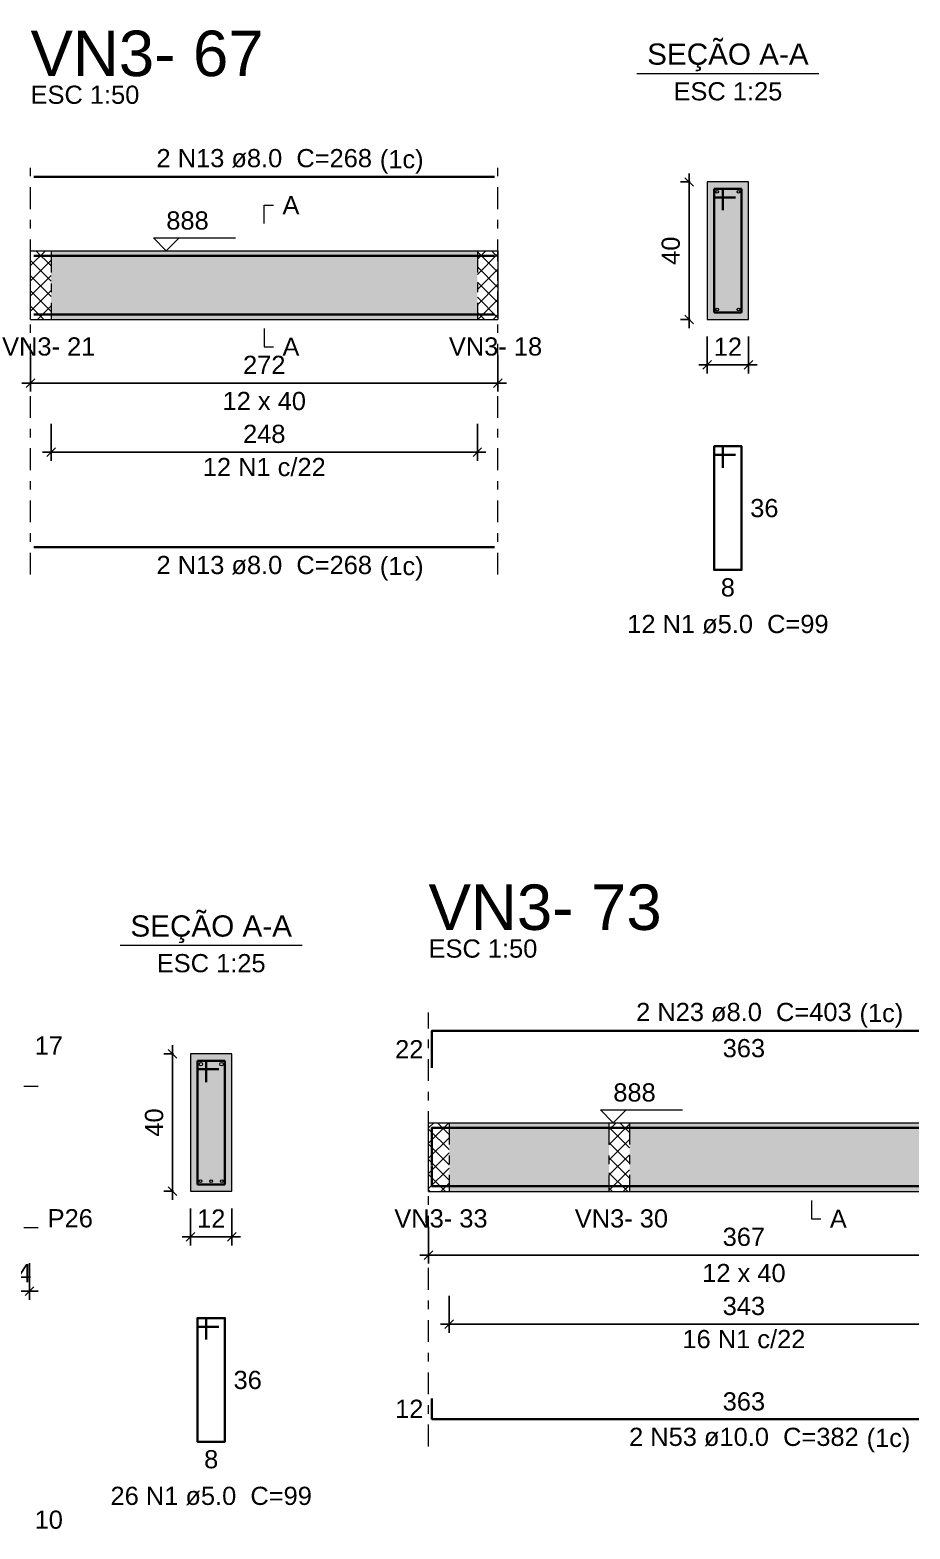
# Model space of a CAD drawing. Header units: millimetres. Extents: x -8 to 605, y -494 to 220.
# Drawn here: x 532.1 to 542.35, y -453.99 to -436.54 of the extents above; entities that cross this region are included whole.
import ezdxf

# ---------------------------------------------------------------- set-up
doc = ezdxf.new("R2010")
doc.units = ezdxf.units.MM
doc.header["$MEASUREMENT"] = 0
doc.linetypes.add('DASHDOT', pattern=[2.54, 1.27, -0.635, 0, -0.635])
doc.linetypes.add('NULL', pattern=[0])
for name, color, linetype, lineweight in [('Descrição da armadura', 7, 'Continuous', 0), ('DT-Barras na forma', 7, 'Continuous', 30), ('DT-Barras no corte', 5, 'Continuous', 5), ('DT-Barras rebatidas', 7, 'Continuous', 30), ('DT-Cotas', 7, 'Continuous', 5), ('DT-Forma', 5, 'Continuous', 5), ('DT-Hachura forma vigas', 252, 'Continuous', 5), ('DT-Hachura intersecção vigas', 9, 'Continuous', 5), ('DT-Hachura seção vigas', 252, 'Continuous', 5), ('DT-Pontilhado', 9, 'DASHDOT', 5), ('DT-Textos', 7, 'Continuous', 5), ('DT-Título', 5, 'Continuous', 20), ('Textos armaduras', 7, 'Continuous', 0)]:
    doc.layers.add(name, color=color, linetype=linetype, lineweight=lineweight)
doc.styles.add('Arial', font='arial.ttf')
doc.dimstyles.new('UM_25.000000', dxfattribs={"dimtxt": 0.18, "dimasz": 0.1, "dimexe": 0.1, "dimexo": 0.2, "dimgap": 0, "dimtad": 1, "dimtih": 1, "dimtoh": 1, "dimdec": 1, "dimlfac": 25, "dimzin": 0, "dimdsep": 46, "dimtxsty": 'Standard', "dimcen": 0.09, "dimdle": 0.1, "dimadec": 1, "dimazin": 2, "dimtfac": 1, "dimtdec": 4, "dimtofl": 0, "dimtmove": 0, "dimatfit": 3, "dimfxl": 1, "dimtolj": 1, "dimarcsym": 0})
doc.dimstyles.new('UM_50.000000', dxfattribs={"dimtxt": 0.18, "dimasz": 0.1, "dimexe": 0.1, "dimexo": 0.2, "dimgap": 0, "dimtad": 1, "dimtih": 1, "dimtoh": 1, "dimdec": 1, "dimlfac": 50, "dimzin": 0, "dimdsep": 46, "dimtxsty": 'Standard', "dimcen": 0.09, "dimdle": 0.1, "dimadec": 1, "dimazin": 2, "dimtfac": 1, "dimtdec": 4, "dimtofl": 0, "dimtmove": 0, "dimatfit": 3, "dimfxl": 1, "dimtolj": 1, "dimarcsym": 0})
pattern_1 = [(45, (491.48074, -487.50912), (-0.08838835, 0.08838835), []), (135, (491.48074, -487.50912), (-0.08838835, -0.08838835), [])]

# ---------------------------------------------------------------- blocks, each defined once
blk = doc.blocks.new('_Oblique')
at = {"color": 0, "linetype": 'ByBlock', "lineweight": -2}
blk.add_line((-0.5, -0.5), (0.5, 0.5), dxfattribs=at)
blk = doc.blocks.new('*D5066')
at = {"layer": 'Defpoints', "color": 0, "transparency": 16777216}
for p in [(532.11, -440.117), (537.55, -440.117), (537.55, -440.646)]:
    blk.add_point(p, dxfattribs=at)
at = {"layer": 'DT-Cotas', "color": 0, "lineweight": -2, "transparency": 16777216}
for p, q in [((532.11, -440.317), (532.11, -440.746)), ((537.55, -440.317), (537.55, -440.746)), ((532.01, -440.646), (537.65, -440.646))]:
    blk.add_line(p, q, dxfattribs=at)
at = {"layer": 'DT-Cotas', "color": 0, "lineweight": -2, "transparency": 16777216, "xscale": 0.1, "yscale": 0.1, "zscale": 0.1, "rotation": 180}
blk.add_blockref('_Oblique', (532.11, -440.646), dxfattribs=at)
at = {"layer": 'DT-Cotas', "color": 0, "lineweight": -2, "transparency": 16777216, "xscale": 0.1, "yscale": 0.1, "zscale": 0.1}
blk.add_blockref('_Oblique', (537.55, -440.646), dxfattribs=at)
at = {"layer": 'DT-Cotas', "color": 7, "transparency": 16777216, "insert": (534.83, -440.434), "char_height": 0.2118, "attachment_point": 5, "rotation": 0.0057, "style": 'Arial'}
blk.add_mtext('\\A1;272', dxfattribs=at)
blk = doc.blocks.new('*D5067')
at = {"layer": 'Defpoints', "color": 0, "transparency": 16777216}
for p in [(539.774, -438.305), (539.986, -438.305), (539.986, -439.905)]:
    blk.add_point(p, dxfattribs=at)
at = {"layer": 'DT-Cotas', "color": 0, "lineweight": -2, "transparency": 16777216}
for p, q in [((539.774, -440.005), (539.774, -438.205)), ((539.786, -438.305), (539.674, -438.305)), ((539.786, -439.905), (539.674, -439.905))]:
    blk.add_line(p, q, dxfattribs=at)
at = {"layer": 'DT-Cotas', "color": 0, "lineweight": -2, "transparency": 16777216, "xscale": 0.1, "yscale": 0.1, "zscale": 0.1}
for p, rotation in [((539.774, -438.305), 90), ((539.774, -439.905), 270)]:
    blk.add_blockref('_Oblique', p, dxfattribs=dict(at, rotation=rotation))
at = {"layer": 'DT-Cotas', "color": 7, "transparency": 16777216, "insert": (539.562, -439.105), "char_height": 0.2118, "attachment_point": 5, "rotation": 90, "style": 'Arial'}
blk.add_mtext('\\A1;40', dxfattribs=at)
blk = doc.blocks.new('*D5068')
at = {"layer": 'Defpoints', "color": 0, "transparency": 16777216}
for p in [(539.986, -439.905), (540.466, -439.905), (540.466, -440.434)]:
    blk.add_point(p, dxfattribs=at)
at = {"layer": 'DT-Cotas', "color": 0, "lineweight": -2, "transparency": 16777216}
for p, q in [((539.986, -440.105), (539.986, -440.534)), ((540.466, -440.105), (540.466, -440.534)), ((539.886, -440.434), (540.566, -440.434))]:
    blk.add_line(p, q, dxfattribs=at)
at = {"layer": 'DT-Cotas', "color": 0, "lineweight": -2, "transparency": 16777216, "xscale": 0.1, "yscale": 0.1, "zscale": 0.1, "rotation": 180}
blk.add_blockref('_Oblique', (539.986, -440.434), dxfattribs=at)
at = {"layer": 'DT-Cotas', "color": 0, "lineweight": -2, "transparency": 16777216, "xscale": 0.1, "yscale": 0.1, "zscale": 0.1}
blk.add_blockref('_Oblique', (540.466, -440.434), dxfattribs=at)
at = {"layer": 'DT-Cotas', "color": 7, "transparency": 16777216, "insert": (540.226, -440.223), "char_height": 0.2118, "attachment_point": 5, "rotation": 0.0057, "style": 'Arial'}
blk.add_mtext('\\A1;12', dxfattribs=at)
blk = doc.blocks.new('*D5140')
at = {"layer": 'Defpoints', "color": 0, "transparency": 16777216}
for p in [(532.35, -440.921), (537.31, -440.921), (537.31, -441.451)]:
    blk.add_point(p, dxfattribs=at)
at = {"layer": 'DT-Cotas', "color": 0, "lineweight": -2, "transparency": 16777216}
for p, q in [((532.35, -441.121), (532.35, -441.551)), ((537.31, -441.121), (537.31, -441.551)), ((532.25, -441.451), (537.41, -441.451))]:
    blk.add_line(p, q, dxfattribs=at)
at = {"layer": 'DT-Cotas', "color": 0, "lineweight": -2, "transparency": 16777216, "xscale": 0.1, "yscale": 0.1, "zscale": 0.1, "rotation": 180}
blk.add_blockref('_Oblique', (532.35, -441.451), dxfattribs=at)
at = {"layer": 'DT-Cotas', "color": 0, "lineweight": -2, "transparency": 16777216, "xscale": 0.1, "yscale": 0.1, "zscale": 0.1}
blk.add_blockref('_Oblique', (537.31, -441.451), dxfattribs=at)
at = {"layer": 'DT-Cotas', "color": 7, "transparency": 16777216, "insert": (534.83, -441.239), "char_height": 0.2118, "attachment_point": 5, "rotation": 0.0057, "style": 'Arial'}
blk.add_mtext('\\A1;248', dxfattribs=at)
blk = doc.blocks.new('*D5149')
at = {"layer": 'Defpoints', "color": 0, "transparency": 16777216}
for p in [(531.817, -450.692), (532.097, -450.692), (532.097, -451.221)]:
    blk.add_point(p, dxfattribs=at)
at = {"layer": 'DT-Cotas', "color": 0, "lineweight": -2, "transparency": 16777216}
for p, q in [((531.817, -450.892), (531.817, -451.321)), ((532.097, -450.892), (532.097, -451.321)), ((531.717, -451.221), (532.197, -451.221))]:
    blk.add_line(p, q, dxfattribs=at)
at = {"layer": 'DT-Cotas', "color": 0, "lineweight": -2, "transparency": 16777216, "xscale": 0.1, "yscale": 0.1, "zscale": 0.1, "rotation": 180}
blk.add_blockref('_Oblique', (531.817, -451.221), dxfattribs=at)
at = {"layer": 'DT-Cotas', "color": 0, "lineweight": -2, "transparency": 16777216, "xscale": 0.1, "yscale": 0.1, "zscale": 0.1}
blk.add_blockref('_Oblique', (532.097, -451.221), dxfattribs=at)
at = {"layer": 'DT-Cotas', "color": 7, "transparency": 16777216, "insert": (531.957, -451.009), "char_height": 0.2118, "attachment_point": 5, "rotation": 0.0057, "style": 'Arial'}
blk.add_mtext('\\A1;14', dxfattribs=at)
blk = doc.blocks.new('*D5151')
at = {"layer": 'Defpoints', "color": 0, "transparency": 16777216}
for p in [(533.761, -448.456), (533.973, -448.456), (533.973, -450.056)]:
    blk.add_point(p, dxfattribs=at)
at = {"layer": 'DT-Cotas', "color": 0, "lineweight": -2, "transparency": 16777216}
for p, q in [((533.761, -450.156), (533.761, -448.356)), ((533.773, -448.456), (533.661, -448.456)), ((533.773, -450.056), (533.661, -450.056))]:
    blk.add_line(p, q, dxfattribs=at)
at = {"layer": 'DT-Cotas', "color": 0, "lineweight": -2, "transparency": 16777216, "xscale": 0.1, "yscale": 0.1, "zscale": 0.1}
for p, rotation in [((533.761, -448.456), 90), ((533.761, -450.056), 270)]:
    blk.add_blockref('_Oblique', p, dxfattribs=dict(at, rotation=rotation))
at = {"layer": 'DT-Cotas', "color": 7, "transparency": 16777216, "insert": (533.549, -449.256), "char_height": 0.2118, "attachment_point": 5, "rotation": 90, "style": 'Arial'}
blk.add_mtext('\\A1;40', dxfattribs=at)
blk = doc.blocks.new('*D5152')
at = {"layer": 'Defpoints', "color": 0, "transparency": 16777216}
for p in [(533.973, -450.056), (534.453, -450.056), (534.453, -450.586)]:
    blk.add_point(p, dxfattribs=at)
at = {"layer": 'DT-Cotas', "color": 0, "lineweight": -2, "transparency": 16777216}
for p, q in [((533.973, -450.256), (533.973, -450.686)), ((534.453, -450.256), (534.453, -450.686)), ((533.873, -450.586), (534.553, -450.586))]:
    blk.add_line(p, q, dxfattribs=at)
at = {"layer": 'DT-Cotas', "color": 0, "lineweight": -2, "transparency": 16777216, "xscale": 0.1, "yscale": 0.1, "zscale": 0.1, "rotation": 180}
blk.add_blockref('_Oblique', (533.973, -450.586), dxfattribs=at)
at = {"layer": 'DT-Cotas', "color": 0, "lineweight": -2, "transparency": 16777216, "xscale": 0.1, "yscale": 0.1, "zscale": 0.1}
blk.add_blockref('_Oblique', (534.453, -450.586), dxfattribs=at)
at = {"layer": 'DT-Cotas', "color": 7, "transparency": 16777216, "insert": (534.213, -450.374), "char_height": 0.2118, "attachment_point": 5, "rotation": 0.0057, "style": 'Arial'}
blk.add_mtext('\\A1;12', dxfattribs=at)
blk = doc.blocks.new('*D5173')
at = {"layer": 'Defpoints', "color": 0, "transparency": 16777216}
for p in [(536.742, -450.27), (544.082, -450.27), (544.082, -450.799)]:
    blk.add_point(p, dxfattribs=at)
at = {"layer": 'DT-Cotas', "color": 0, "lineweight": -2, "transparency": 16777216}
for p, q in [((536.742, -450.47), (536.742, -450.899)), ((544.082, -450.47), (544.082, -450.899)), ((536.642, -450.799), (544.182, -450.799))]:
    blk.add_line(p, q, dxfattribs=at)
at = {"layer": 'DT-Cotas', "color": 0, "lineweight": -2, "transparency": 16777216, "xscale": 0.1, "yscale": 0.1, "zscale": 0.1, "rotation": 180}
blk.add_blockref('_Oblique', (536.742, -450.799), dxfattribs=at)
at = {"layer": 'DT-Cotas', "color": 0, "lineweight": -2, "transparency": 16777216, "xscale": 0.1, "yscale": 0.1, "zscale": 0.1}
blk.add_blockref('_Oblique', (544.082, -450.799), dxfattribs=at)
at = {"layer": 'DT-Cotas', "color": 7, "transparency": 16777216, "insert": (540.412, -450.588), "char_height": 0.2118, "attachment_point": 5, "rotation": 0.0057, "style": 'Arial'}
blk.add_mtext('\\A1;367', dxfattribs=at)
blk = doc.blocks.new('*D5176')
at = {"layer": 'Defpoints', "color": 0, "transparency": 16777216}
for p in [(536.982, -451.075), (543.842, -451.075), (543.842, -451.604)]:
    blk.add_point(p, dxfattribs=at)
at = {"layer": 'DT-Cotas', "color": 0, "lineweight": -2, "transparency": 16777216}
for p, q in [((536.982, -451.275), (536.982, -451.704)), ((543.842, -451.275), (543.842, -451.704)), ((536.882, -451.604), (543.942, -451.604))]:
    blk.add_line(p, q, dxfattribs=at)
at = {"layer": 'DT-Cotas', "color": 0, "lineweight": -2, "transparency": 16777216, "xscale": 0.1, "yscale": 0.1, "zscale": 0.1, "rotation": 180}
blk.add_blockref('_Oblique', (536.982, -451.604), dxfattribs=at)
at = {"layer": 'DT-Cotas', "color": 0, "lineweight": -2, "transparency": 16777216, "xscale": 0.1, "yscale": 0.1, "zscale": 0.1}
blk.add_blockref('_Oblique', (543.842, -451.604), dxfattribs=at)
at = {"layer": 'DT-Cotas', "color": 7, "transparency": 16777216, "insert": (540.412, -451.393), "char_height": 0.2118, "attachment_point": 5, "rotation": 0.0057, "style": 'Arial'}
blk.add_mtext('\\A1;343', dxfattribs=at)

msp = doc.modelspace()

# ---------------------------------------------------------------- hatches: boundary and pattern name
at = {"layer": 'DT-Hachura forma vigas', "linetype": 'Continuous'}
for points in [[(532.3501, -439.9049), (537.3101, -439.9049), (537.3101, -439.1049), (532.3501, -439.1049), (532.3501, -439.9049)], [(536.9822, -450.0582), (538.8422, -450.0582), (538.8422, -449.2582), (536.9822, -449.2582), (536.9822, -450.0582)], [(539.0822, -450.0582), (543.8422, -450.0582), (543.8422, -449.2582), (539.0822, -449.2582), (539.0822, -450.0582)]]:
    msp.add_hatch(color=252, dxfattribs=at).paths.add_polyline_path(points)
at = {"layer": 'DT-Hachura intersecção vigas', "linetype": 'Continuous'}
h = msp.add_hatch(dxfattribs=at)
h.set_pattern_fill('ANSI37', color=9, style=0)
h.set_pattern_definition(pattern_1)
h.paths.add_polyline_path([(532.1101, -439.9049), (532.3501, -439.9049), (532.3501, -439.1049), (532.1101, -439.1049), (532.1101, -439.9049)])
h = msp.add_hatch(dxfattribs=at)
h.set_pattern_fill('ANSI37', color=9, style=0)
h.set_pattern_definition(pattern_1)
h.paths.add_polyline_path([(537.3101, -439.9049), (537.5501, -439.9049), (537.5501, -439.1049), (537.3101, -439.1049), (537.3101, -439.9049)])
h = msp.add_hatch(dxfattribs=at)
h.set_pattern_fill('ANSI37', color=9, style=0)
h.set_pattern_definition(pattern_1)
h.paths.add_polyline_path([(536.7422, -450.0582), (536.9822, -450.0582), (536.9822, -449.2582), (536.7422, -449.2582), (536.7422, -450.0582)])
h = msp.add_hatch(dxfattribs=at)
h.set_pattern_fill('ANSI37', color=9, style=0)
h.set_pattern_definition(pattern_1)
h.paths.add_polyline_path([(538.8422, -450.0582), (539.0822, -450.0582), (539.0822, -449.2582), (538.8422, -449.2582), (538.8422, -450.0582)])
at = {"layer": 'DT-Hachura seção vigas', "linetype": 'Continuous'}
for points in [[(539.9856, -439.9049), (539.9856, -439.9049), (540.4656, -439.9049), (540.4656, -438.3049), (539.9856, -438.3049), (539.9856, -439.9049)], [(533.9726, -450.0562), (533.9726, -450.0562), (534.4526, -450.0562), (534.4526, -448.4562), (533.9726, -448.4562), (533.9726, -450.0562)]]:
    msp.add_hatch(color=252, dxfattribs=at).paths.add_polyline_path(points)

# ---------------------------------------------------------------- linework, layer by layer
at = {"layer": 'DT-Barras na forma'}
for p, q in [((540.1656, -438.3849), (540.0656, -438.3849)), ((540.0656, -438.3849), (540.0656, -439.8249)), ((540.3856, -438.3849), (540.0656, -438.3849)), ((540.0656, -438.3849), (540.0656, -438.4849)), ((540.1656, -438.6349), (540.1656, -438.3849)), ((540.3856, -439.8249), (540.3856, -438.3849)), ((540.0656, -438.4849), (540.3156, -438.4849)), ((540.0656, -439.8249), (540.3856, -439.8249)), ((534.1526, -448.5362), (534.0526, -448.5362)), ((534.0526, -448.5362), (534.0526, -449.9762)), ((534.3726, -448.5362), (534.0526, -448.5362)), ((534.0526, -448.5362), (534.0526, -448.6362)), ((534.1526, -448.7862), (534.1526, -448.5362)), ((534.3726, -449.9762), (534.3726, -448.5362)), ((534.0526, -448.6362), (534.3026, -448.6362)), ((534.0526, -449.9762), (534.3726, -449.9762))]:
    msp.add_line(p, q, dxfattribs=at)
for points in [[(532.1501, -439.1629), (537.5101, -439.1629)], [(532.1501, -439.8469), (537.5101, -439.8469)], [(536.7822, -449.7478), (536.7822, -449.3162), (544.0422, -449.3162), (544.0422, -449.7478)], [(536.7822, -449.7582), (536.7822, -449.9982), (544.0422, -449.9982), (544.0422, -449.7582)]]:
    msp.add_lwpolyline(points, dxfattribs=at)
at = {"layer": 'DT-Barras no corte'}
for centre, radius in [((540.1016, -438.4209), 0.016), ((540.3496, -438.4209), 0.016), ((540.1016, -439.7889), 0.016), ((540.3496, -439.7889), 0.016), ((534.0926, -448.5762), 0.02), ((534.3326, -448.5762), 0.02), ((534.0886, -449.9402), 0.016), ((534.2126, -449.9402), 0.016), ((534.3366, -449.9402), 0.016)]:
    msp.add_circle(centre, radius, dxfattribs=at)
at = {"layer": 'DT-Barras rebatidas'}
for points in [[(532.1501, -438.2451), (537.5101, -438.2451)], [(540.1656, -441.6316), (540.1656, -441.3816), (540.0656, -441.3816), (540.0656, -442.8216), (540.3856, -442.8216), (540.3856, -441.3816), (540.0656, -441.3816), (540.0656, -441.4816), (540.3156, -441.4816)], [(532.1501, -442.5579), (537.5101, -442.5579)], [(536.7822, -448.6182), (536.7822, -448.1866), (544.0422, -448.1866), (544.0422, -448.6182)], [(534.1526, -451.7829), (534.1526, -451.5329), (534.0526, -451.5329), (534.0526, -452.9729), (534.3726, -452.9729), (534.3726, -451.5329), (534.0526, -451.5329), (534.0526, -451.6329), (534.3026, -451.6329)], [(536.7822, -452.4692), (536.7822, -452.7092), (544.0422, -452.7092), (544.0422, -452.4692)]]:
    msp.add_lwpolyline(points, dxfattribs=at)
at = {"layer": 'DT-Forma'}
for p, q in [((540.4656, -438.3049), (539.9856, -438.3049)), ((539.9856, -438.3049), (539.9856, -439.9049)), ((540.4656, -439.9049), (540.4656, -438.3049)), ((532.1101, -439.1049), (532.3501, -439.1049)), ((532.3501, -439.1049), (537.3101, -439.1049)), ((537.3101, -439.1049), (537.5501, -439.1049)), ((532.1101, -439.9049), (532.3501, -439.9049)), ((532.3501, -439.9049), (537.3101, -439.9049)), ((537.3101, -439.9049), (537.5501, -439.9049)), ((539.9856, -439.9049), (540.4656, -439.9049)), ((534.4526, -448.4562), (533.9726, -448.4562)), ((533.9726, -448.4562), (533.9726, -450.0562)), ((534.4526, -450.0562), (534.4526, -448.4562)), ((532.0325, -448.8326), (532.1975, -448.8326)), ((536.7422, -449.2582), (536.9822, -449.2582)), ((536.9822, -449.2582), (538.8422, -449.2582)), ((538.8422, -449.2582), (539.0822, -449.2582)), ((539.0822, -449.2582), (543.8422, -449.2582)), ((533.9726, -450.0562), (534.4526, -450.0562)), ((536.7422, -450.0582), (536.9822, -450.0582)), ((536.9822, -450.0582), (538.8422, -450.0582)), ((538.8422, -450.0582), (539.0822, -450.0582)), ((539.0822, -450.0582), (543.8422, -450.0582)), ((532.0325, -450.4798), (532.1975, -450.4798))]:
    msp.add_line(p, q, dxfattribs=at)
at = {"layer": 'DT-Forma', "linetype": 'Continuous'}
for p, q in [((532.1101, -439.9049), (532.1101, -439.1049)), ((537.5501, -439.1049), (537.5501, -439.9049)), ((536.7422, -450.0582), (536.7422, -449.2582))]:
    msp.add_line(p, q, dxfattribs=at)
at = {"layer": 'DT-Pontilhado', "ltscale": 0.2}
for p, q in [((532.1101, -442.8756), (532.1101, -438.0333)), ((537.5501, -442.8756), (537.5501, -438.0333)), ((532.3501, -439.1049), (532.3501, -439.9049)), ((537.3101, -439.1049), (537.3101, -439.9049)), ((536.7422, -453.0269), (536.7422, -447.9748)), ((536.9822, -449.2582), (536.9822, -450.0582)), ((538.8422, -449.2582), (538.8422, -450.0582)), ((539.0822, -449.2582), (539.0822, -450.0582))]:
    msp.add_line(p, q, dxfattribs=at)
at = {"layer": 'DT-Textos'}
for p, q in [((539.1666, -437.04), (541.2846, -437.04)), ((533.1536, -447.1913), (535.2716, -447.1913))]:
    msp.add_line(p, q, dxfattribs=at)
for points in [[(534.8301, -438.7872), (534.8301, -438.5754), (534.936, -438.5754)], [(533.8381, -438.9566), (533.6898, -439.1049), (533.5416, -438.9566), (534.4947, -438.9566)], [(534.8301, -440.0108), (534.8301, -440.2226), (534.936, -440.2226)], [(539.0402, -449.1099), (538.8919, -449.2582), (538.7436, -449.1099), (539.6967, -449.1099)], [(541.2002, -450.1641), (541.2002, -450.3759), (541.3061, -450.3759)]]:
    msp.add_lwpolyline(points, dxfattribs=at)

# ---------------------------------------------------------------- texts
at = {"layer": 'Descrição da armadura', "linetype": 'NULL', "char_height": 0.2118, "attachment_point": 8, "line_spacing_factor": 0.9, "style": 'Arial'}
for s, insert, width in [('2 N13 ø8.0  C=268', (534.8301, -438.1388), 5.015721), ('12 N1 c/22', (534.8301, -441.7327), 2.86156), ('2 N13 ø8.0  C=268', (534.8301, -442.8758), 5.015721), ('12 N1 ø5.0  C=99', (540.2261, -443.5628), 4.686721), ('2 N23 ø8.0  C=403', (540.4123, -448.0803), 5.015721), ('16 N1 c/22', (540.4122, -451.886), 2.86156), ('2 N53 ø10.0  C=382', (540.4123, -453.0273), 5.344721), ('26 N1 ø5.0  C=99', (534.2126, -453.7143), 4.686721)]:
    msp.add_mtext(s, dxfattribs=dict(at, insert=insert, width=width))
at = {"layer": 'DT-Textos', "linetype": 'NULL', "line_spacing_factor": 0.798, "style": 'Arial'}
for s, insert, char_height, width, attachment_point in [('SEÇÃO A-A', (540.2261, -437.0157), 0.2471, 3.760741, 8), ('ESC 1:50', (532.1101, -437.3978), 0.2118, 2.532883, 7), ('ESC 1:25', (540.2261, -437.3578), 0.2118, 2.532883, 8), ('(1c)', (536.1751, -438.2087), 0.2118, 1.018965, 7), ('A', (535.0421, -438.6808), 0.2118, 0.394865, 7), ('888', (533.6901, -438.8618), 0.2118, 0.987001, 7), ('VN3- 21', (531.7791, -440.3288), 0.2118, 2.170627, 7), ('A', (535.0421, -440.3288), 0.2118, 0.394865, 7), ('VN3- 18', (536.9791, -440.3288), 0.2118, 2.170627, 7), ('12 x 40', (534.8301, -440.9638), 0.2118, 1.940747, 8), ('(1c)', (536.1751, -442.9457), 0.2118, 1.018965, 7), ('SEÇÃO A-A', (534.2126, -447.1672), 0.2471, 3.760741, 8), ('ESC 1:50', (536.7423, -447.3393), 0.2118, 2.532883, 7), ('ESC 1:25', (534.2126, -447.5093), 0.2118, 2.532883, 8), ('(1c)', (541.7573, -448.1502), 0.2118, 1.018965, 7), ('888', (538.8923, -449.0143), 0.2118, 0.987001, 7), ('P26', (532.3096, -450.4793), 0.2118, 1.052866, 7), ('VN3- 33', (536.3441, -450.4813), 0.2118, 2.170627, 7), ('VN3- 30', (538.4441, -450.4813), 0.2118, 2.170627, 7), ('A', (541.4123, -450.4813), 0.2118, 0.394865, 7), ('12 x 40', (540.4123, -451.1173), 0.2118, 1.940747, 8), ('(1c)', (541.8403, -453.0972), 0.2118, 1.018965, 7)]:
    msp.add_mtext(s, dxfattribs=dict(at, insert=insert, char_height=char_height, width=width, attachment_point=attachment_point))
at = {"layer": 'DT-Título', "linetype": 'NULL', "char_height": 0.5295, "width": 5.426568, "attachment_point": 7, "line_spacing_factor": 0.798, "style": 'Arial'}
for s, insert in [('VN3- 67', (532.1101, -437.0799)), ('VN3- 73', (536.7423, -447.0215))]:
    msp.add_mtext(s, dxfattribs=dict(at, insert=insert))
at = {"layer": 'Textos armaduras', "linetype": 'NULL', "char_height": 0.2118, "line_spacing_factor": 0.9, "style": 'Arial'}
for s, insert, width, attachment_point in [('36', (540.4856, -441.9957), 1.058001, 1), ('8', (540.2256, -442.9189), 0.729, 2), ('17', (532.1575, -448.2534), 1.058001, 1), ('22', (536.6822, -448.5083), 1.058001, 9), ('363', (540.4122, -448.2839), 1.387001, 2), ('36', (534.4726, -452.147), 1.058001, 1), ('363', (540.4122, -452.6119), 1.387001, 8), ('12', (536.6822, -452.6951), 1.058001, 9), ('8', (534.2126, -453.0702), 0.729, 2), ('10', (532.1575, -453.7741), 1.058001, 1)]:
    msp.add_mtext(s, dxfattribs=dict(at, insert=insert, width=width, attachment_point=attachment_point))

# ---------------------------------------------------------------- dimensions: what is measured, and where the dimension line sits
at = {"layer": 'DT-Cotas'}
for base, p1, p2, picture, middle in [((539.7738, -438.3049), (539.9856, -439.9049), (539.9856, -438.3049), '*D5067', (539.562, -439.1049)), ((533.7608, -448.4562), (533.9726, -450.0562), (533.9726, -448.4562), '*D5151', (533.549, -449.2562))]:
    dim = msp.add_linear_dim(base=base, p1=p1, p2=p2, angle=90, dimstyle='UM_25.000000', override={"dimtxt": 0.2118, "dimasz": 0.1, "dimexe": 0.1, "dimexo": 0.2, "dimtad": 1, "dimtih": 0, "dimtoh": 0, "dimdec": 1, "dimlfac": 25, "dimzin": 8, "dimtxsty": 'Arial', "dimblk": 'Oblique', "dimblk1": 'Oblique', "dimblk2": 'Oblique', "dimsah": 1, "dimdle": 0.1, "dimse1": 0, "dimse2": 0, "dimclrt": 7, "dimadec": 1, "dimazin": 3, "dimtmove": 2, "dimldrblk": 'Oblique'}, dxfattribs=at)
    dim.commit()
    dim.dimension.update_dxf_attribs({"geometry": picture, "text_midpoint": middle, "dimtype": 160, "text_rotation": 90})
for base, p1, p2, dimstyle, override, picture, middle in [((540.4656, -440.4344), (539.9856, -439.9049), (540.4656, -439.9049), 'UM_25.000000', {"dimtxt": 0.2118, "dimasz": 0.1, "dimexe": 0.1, "dimexo": 0.2, "dimtad": 1, "dimtih": 0, "dimtoh": 0, "dimdec": 1, "dimlfac": 25, "dimzin": 8, "dimtxsty": 'Arial', "dimblk": 'Oblique', "dimblk1": 'Oblique', "dimblk2": 'Oblique', "dimsah": 1, "dimdle": 0.1, "dimse1": 0, "dimse2": 0, "dimclrt": 7, "dimadec": 1, "dimazin": 3, "dimtmove": 2, "dimldrblk": 'Oblique'}, '*D5068', (540.2256, -440.2226)), ((537.5501, -440.6462), (532.1101, -440.1167), (537.5501, -440.1167), 'UM_50.000000', {"dimtxt": 0.2118, "dimasz": 0.1, "dimexe": 0.1, "dimexo": 0.2, "dimtad": 1, "dimtih": 0, "dimtoh": 0, "dimdec": 1, "dimlfac": 50, "dimzin": 8, "dimtxsty": 'Arial', "dimblk": 'Oblique', "dimblk1": 'Oblique', "dimblk2": 'Oblique', "dimsah": 1, "dimdle": 0.1, "dimse1": 0, "dimse2": 0, "dimclrt": 7, "dimadec": 1, "dimazin": 3, "dimtmove": 2, "dimldrblk": 'Oblique'}, '*D5066', (534.8301, -440.4344)), ((537.3101, -441.451), (532.3501, -440.9215), (537.3101, -440.9215), 'UM_50.000000', {"dimtxt": 0.2118, "dimasz": 0.1, "dimexe": 0.1, "dimexo": 0.2, "dimtad": 1, "dimtih": 0, "dimtoh": 0, "dimdec": 1, "dimlfac": 50, "dimzin": 8, "dimtxsty": 'Arial', "dimblk": 'Oblique', "dimblk1": 'Oblique', "dimblk2": 'Oblique', "dimsah": 1, "dimdle": 0.1, "dimse1": 0, "dimse2": 0, "dimclrt": 7, "dimadec": 1, "dimazin": 3, "dimtmove": 2, "dimldrblk": 'Oblique'}, '*D5140', (534.8301, -441.2392)), ((534.4526, -450.5857), (533.9726, -450.0562), (534.4526, -450.0562), 'UM_25.000000', {"dimtxt": 0.2118, "dimasz": 0.1, "dimexe": 0.1, "dimexo": 0.2, "dimtad": 1, "dimtih": 0, "dimtoh": 0, "dimdec": 1, "dimlfac": 25, "dimzin": 8, "dimtxsty": 'Arial', "dimblk": 'Oblique', "dimblk1": 'Oblique', "dimblk2": 'Oblique', "dimsah": 1, "dimdle": 0.1, "dimse1": 0, "dimse2": 0, "dimclrt": 7, "dimadec": 1, "dimazin": 3, "dimtmove": 2, "dimldrblk": 'Oblique'}, '*D5152', (534.2126, -450.3739)), ((544.0822, -450.7995), (536.7422, -450.27), (544.0822, -450.27), 'UM_50.000000', {"dimtxt": 0.2118, "dimasz": 0.1, "dimexe": 0.1, "dimexo": 0.2, "dimtad": 1, "dimtih": 0, "dimtoh": 0, "dimdec": 1, "dimlfac": 50, "dimzin": 8, "dimtxsty": 'Arial', "dimblk": 'Oblique', "dimblk1": 'Oblique', "dimblk2": 'Oblique', "dimsah": 1, "dimdle": 0.1, "dimse1": 0, "dimse2": 0, "dimclrt": 7, "dimadec": 1, "dimazin": 3, "dimtmove": 2, "dimldrblk": 'Oblique'}, '*D5173', (540.4122, -450.5877)), ((532.0975, -451.2211), (531.8175, -450.6916), (532.0975, -450.6916), 'UM_50.000000', {"dimtxt": 0.2118, "dimasz": 0.1, "dimexe": 0.1, "dimexo": 0.2, "dimtad": 1, "dimtih": 0, "dimtoh": 0, "dimdec": 1, "dimlfac": 50, "dimzin": 8, "dimtxsty": 'Arial', "dimblk": 'Oblique', "dimblk1": 'Oblique', "dimblk2": 'Oblique', "dimsah": 1, "dimdle": 0.1, "dimse1": 0, "dimse2": 0, "dimclrt": 7, "dimadec": 1, "dimazin": 3, "dimtmove": 2, "dimldrblk": 'Oblique'}, '*D5149', (531.9575, -451.0093)), ((543.8422, -451.6043), (536.9822, -451.0748), (543.8422, -451.0748), 'UM_50.000000', {"dimtxt": 0.2118, "dimasz": 0.1, "dimexe": 0.1, "dimexo": 0.2, "dimtad": 1, "dimtih": 0, "dimtoh": 0, "dimdec": 1, "dimlfac": 50, "dimzin": 8, "dimtxsty": 'Arial', "dimblk": 'Oblique', "dimblk1": 'Oblique', "dimblk2": 'Oblique', "dimsah": 1, "dimdle": 0.1, "dimse1": 0, "dimse2": 0, "dimclrt": 7, "dimadec": 1, "dimazin": 3, "dimtmove": 2, "dimldrblk": 'Oblique'}, '*D5176', (540.4122, -451.3925))]:
    dim = msp.add_linear_dim(base=base, p1=p1, p2=p2, dimstyle=dimstyle, override=override, dxfattribs=at)
    dim.commit()
    dim.dimension.update_dxf_attribs({"geometry": picture, "text_midpoint": middle, "dimtype": 160, "text_rotation": 0.00573})

doc.saveas('drawing.dxf')
